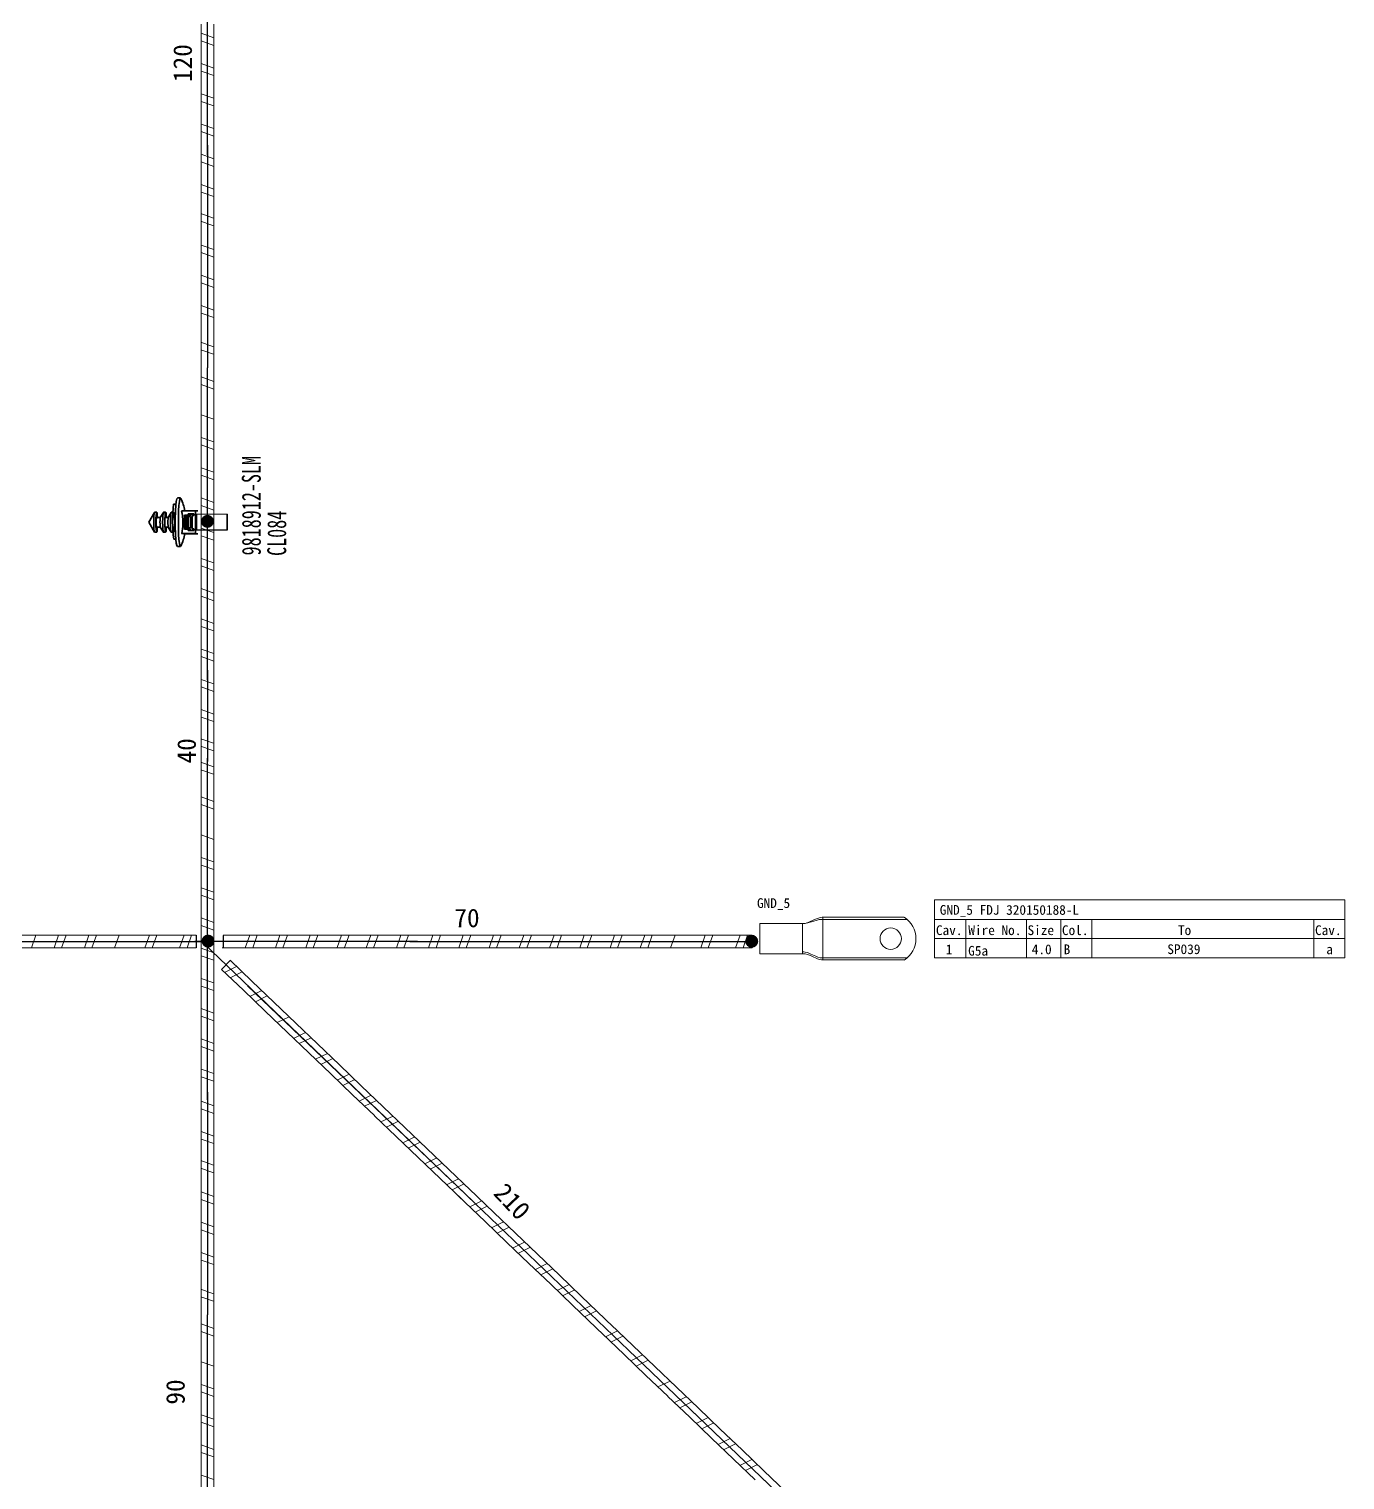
# Model space of a CAD drawing. Header units: millimetres. Extents: x 17 to 3784, y 12 to 1382.
# Drawn here: x 1148.4 to 1250.8, y 492.2 to 605.2 of the extents above; entities that cross this region are included whole.
import ezdxf

# ---------------------------------------------------------------- set-up
doc = ezdxf.new("R2010")
doc.units = ezdxf.units.MM
doc.layers.add('ENT', color=7, linetype='Continuous', lineweight=18)
doc.layers.add('粗实线层', color=7, linetype='Continuous', lineweight=35)
doc.styles.add('FangSong_GB2312_Style', font='simfang.ttf')
doc.styles.add('foton', font='', dxfattribs={"width": 0.7})
doc.styles.get('foton').set_extended_font_data('宋体')

msp = doc.modelspace()

# ---------------------------------------------------------------- hatches: boundary and pattern name
h = msp.add_hatch(color=0)
edge = h.paths.add_edge_path(flags=0)
edge.add_arc((1162.24, 566.86), 0.507, 180, 540)
h = msp.add_hatch(color=0)
edge = h.paths.add_edge_path(flags=0)
edge.add_arc((1162.29, 534.18), 0.507, 180, 540)
h = msp.add_hatch(color=0)
edge = h.paths.add_edge_path(flags=0)
edge.add_arc((1204.61, 534.17), 0.507, 180, 540)

# ---------------------------------------------------------------- linework, layer by layer
at = {"color": 0, "lineweight": 35, "ltscale": 0.027679}
for p, q in [((1160.14, 568.68), (1159.9, 568.68)), ((1160.14, 564.91), (1159.9, 564.91))]:
    msp.add_line(p, q, dxfattribs=at)
at = {"color": 0, "lineweight": 35, "ltscale": 0.100609}
msp.add_line((1157.67, 566.79), (1158.12, 567.56), dxfattribs=at)
at = {"color": 0, "lineweight": 35, "ltscale": 0.017883}
for p, q in [((1158.13, 567.57), (1158.29, 567.57)), ((1158.13, 566.02), (1158.29, 566.02))]:
    msp.add_line(p, q, dxfattribs=at)
at = {"color": 0, "lineweight": 35, "ltscale": 0.032245}
for p, q in [((1158.29, 567.17), (1158.58, 567.17)), ((1158.29, 566.41), (1158.58, 566.41))]:
    msp.add_line(p, q, dxfattribs=at)
at = {"color": 0, "lineweight": 35, "ltscale": 0.051179}
for p, q in [((1158.57, 567.17), (1158.81, 567.56)), ((1158.57, 566.42), (1158.81, 566.03))]:
    msp.add_line(p, q, dxfattribs=at)
at = {"color": 0, "lineweight": 35, "ltscale": 0.019769}
for p, q in [((1158.82, 567.57), (1158.99, 567.57)), ((1158.82, 566.02), (1158.99, 566.02))]:
    msp.add_line(p, q, dxfattribs=at)
at = {"color": 0, "lineweight": 35, "ltscale": 0.029858}
for p, q in [((1158.93, 567.17), (1159.2, 567.17)), ((1158.93, 566.41), (1159.2, 566.41))]:
    msp.add_line(p, q, dxfattribs=at)
at = {"color": 0, "lineweight": 35, "ltscale": 0.051177}
msp.add_line((1159.19, 567.17), (1159.42, 567.56), dxfattribs=at)
at = {"color": 0, "lineweight": 35, "ltscale": 0.01853}
msp.add_line((1159.43, 567.57), (1159.6, 567.57), dxfattribs=at)
at = {"color": 0, "lineweight": 35, "ltscale": 0.02207}
for p, q in [((1159.54, 567.17), (1159.74, 567.17)), ((1159.54, 566.41), (1159.74, 566.41))]:
    msp.add_line(p, q, dxfattribs=at)
at = {"color": 0, "lineweight": 35, "ltscale": 0.120856}
for p, q in [((1161.3, 567.68), (1160.23, 567.68)), ((1161.3, 565.91), (1160.23, 565.91))]:
    msp.add_line(p, q, dxfattribs=at)
at = {"color": 0, "lineweight": 35, "ltscale": 0.032373}
for p, q in [((1160.46, 567.35), (1160.75, 567.35)), ((1160.66, 567.34), (1160.94, 567.34))]:
    msp.add_line(p, q, dxfattribs=at)
at = {"color": 0, "lineweight": 35, "ltscale": 0.021804}
for p, q in [((1160.66, 567.34), (1160.46, 567.35)), ((1160.94, 567.43), (1160.75, 567.44)), ((1160.94, 567.34), (1160.75, 567.35)), ((1161.3, 567.68), (1161.49, 567.67)), ((1160.94, 566.23), (1160.75, 566.24)), ((1161.3, 565.91), (1161.49, 565.9))]:
    msp.add_line(p, q, dxfattribs=at)
at = {"color": 0, "lineweight": 35, "ltscale": 0.124999}
msp.add_line((1160.46, 566.24), (1160.46, 567.35), dxfattribs=at)
at = {"color": 0, "lineweight": 35, "ltscale": 0.1}
for p, q in [((1160.54, 567.24), (1160.54, 566.35)), ((1160.93, 567.24), (1160.93, 566.35))]:
    msp.add_line(p, q, dxfattribs=at)
at = {"color": 0, "lineweight": 35, "ltscale": 0.009468}
msp.add_line((1160.62, 567.24), (1160.54, 567.24), dxfattribs=at)
at = {"color": 0, "lineweight": 35, "ltscale": 0.099998}
for p, q in [((1160.62, 567.24), (1160.62, 566.35)), ((1160.73, 567.24), (1160.73, 566.35))]:
    msp.add_line(p, q, dxfattribs=at)
at = {"color": 0, "lineweight": 35, "ltscale": 0.012451}
for p, q in [((1160.73, 567.24), (1160.62, 567.24)), ((1161.17, 567.31), (1161.06, 567.31)), ((1160.73, 566.35), (1160.62, 566.35)), ((1161.17, 566.29), (1161.06, 566.29))]:
    msp.add_line(p, q, dxfattribs=at)
at = {"color": 0, "lineweight": 35, "ltscale": 0.01149}
msp.add_line((1160.66, 567.24), (1160.66, 567.34), dxfattribs=at)
at = {"color": 0, "lineweight": 35, "ltscale": 0.002181}
for p, q in [((1160.75, 567.24), (1160.73, 567.24)), ((1160.75, 566.35), (1160.73, 566.35))]:
    msp.add_line(p, q, dxfattribs=at)
at = {"color": 0, "lineweight": 35, "ltscale": 0.010001}
for p, q in [((1160.75, 567.44), (1160.75, 567.35)), ((1160.75, 566.24), (1160.75, 566.15))]:
    msp.add_line(p, q, dxfattribs=at)
at = {"color": 0, "lineweight": 35, "ltscale": 0.047321}
for p, q in [((1160.75, 567.44), (1161.17, 567.44)), ((1160.75, 566.15), (1161.17, 566.15))]:
    msp.add_line(p, q, dxfattribs=at)
at = {"color": 0, "lineweight": 35, "ltscale": 0.019922}
for p, q in [((1160.93, 567.24), (1160.75, 567.24)), ((1160.93, 566.35), (1160.75, 566.35))]:
    msp.add_line(p, q, dxfattribs=at)
at = {"color": 0, "lineweight": 35, "ltscale": 0.099999}
for p, q in [((1160.75, 567.24), (1160.75, 566.35)), ((1160.93, 567.24), (1160.93, 566.35))]:
    msp.add_line(p, q, dxfattribs=at)
at = {"color": 0, "lineweight": 35, "ltscale": 0.000439834}
msp.add_line((1160.93, 567.24), (1160.93, 567.24), dxfattribs=at)
at = {"color": 0, "lineweight": 35, "ltscale": 0.025537}
msp.add_line((1160.94, 567.43), (1161.17, 567.43), dxfattribs=at)
at = {"color": 0, "lineweight": 35, "ltscale": 0.01}
msp.add_line((1160.94, 567.43), (1160.94, 567.34), dxfattribs=at)
at = {"color": 0, "lineweight": 35, "ltscale": 0.114999}
msp.add_line((1161.06, 566.29), (1161.06, 567.31), dxfattribs=at)
at = {"color": 0, "lineweight": 35, "ltscale": 0.014999}
msp.add_line((1161.17, 567.31), (1161.17, 567.44), dxfattribs=at)
at = {"color": 0, "lineweight": 35, "ltscale": 0.199999}
msp.add_line((1161.3, 567.68), (1161.3, 565.91), dxfattribs=at)
at = {"color": 0}
for p, q in [((1163.78, 567.41), (1161.39, 567.4)), ((1163.78, 566.18), (1161.39, 566.18))]:
    msp.add_line(p, q, dxfattribs=at)
at = {"color": 0, "lineweight": 35, "ltscale": 0.137499}
for p, q in [((1161.39, 567.4), (1161.39, 566.18)), ((1163.78, 567.41), (1163.78, 566.18))]:
    msp.add_line(p, q, dxfattribs=at)
at = {"color": 0, "lineweight": 35, "ltscale": 0.10061}
msp.add_line((1157.67, 566.79), (1158.12, 566.03), dxfattribs=at)
at = {"color": 0, "lineweight": 35, "ltscale": 0.051178}
msp.add_line((1159.19, 566.42), (1159.42, 566.03), dxfattribs=at)
at = {"color": 0, "lineweight": 35, "ltscale": 0.018536}
msp.add_line((1159.43, 566.02), (1159.6, 566.02), dxfattribs=at)
at = {"color": 0, "lineweight": 35, "ltscale": 0.032379}
msp.add_line((1160.46, 566.24), (1160.75, 566.24), dxfattribs=at)
at = {"color": 0, "lineweight": 35, "ltscale": 0.010273}
msp.add_line((1160.63, 566.35), (1160.54, 566.35), dxfattribs=at)
at = {"color": 0, "lineweight": 35, "ltscale": 0.004356}
msp.add_line((1160.54, 566.35), (1160.58, 566.35), dxfattribs=at)
at = {"color": 0, "lineweight": 35, "ltscale": 0.023842}
msp.add_line((1160.58, 566.35), (1160.79, 566.35), dxfattribs=at)
at = {"color": 0, "lineweight": 35, "ltscale": 0.001513}
msp.add_line((1160.62, 566.35), (1160.64, 566.35), dxfattribs=at)
at = {"color": 0, "lineweight": 35, "ltscale": 0.012045}
msp.add_line((1160.66, 566.24), (1160.66, 566.35), dxfattribs=at)
at = {"color": 0, "lineweight": 35, "ltscale": 0.002853}
msp.add_line((1160.8, 566.35), (1160.77, 566.35), dxfattribs=at)
at = {"color": 0, "lineweight": 35, "ltscale": 0.018183}
msp.add_line((1160.77, 566.35), (1160.93, 566.35), dxfattribs=at)
at = {"color": 0, "lineweight": 35, "ltscale": 0.000439867}
msp.add_line((1160.93, 566.35), (1160.93, 566.35), dxfattribs=at)
at = {"color": 0, "lineweight": 35, "ltscale": 0.009064}
msp.add_line((1160.94, 566.23), (1160.94, 566.15), dxfattribs=at)
at = {"color": 0, "lineweight": 35, "ltscale": 0.012463}
msp.add_line((1161.17, 566.28), (1161.06, 566.29), dxfattribs=at)
at = {"color": 0, "lineweight": 35, "ltscale": 0.015}
msp.add_line((1161.17, 566.15), (1161.17, 566.29), dxfattribs=at)
at = {"color": 0, "lineweight": 35, "ltscale": 0.113794}
msp.add_line((1160.49, 565.9), (1161.49, 565.9), dxfattribs=at)
for p, q in [((1161.36, 534.63), (1161.36, 533.65)), ((1163.46, 534.61), (1163.46, 533.69)), ((1204.63, 534.63), (1204.63, 533.65)), ((1163.34, 531.97), (1164.02, 532.68))]:
    msp.add_line(p, q)
at = {"color": 7, "linetype": 'Continuous', "lineweight": 13}
for points in [[(1162.25, 619.69), (1162.25, 596.18)], [(1162.24, 555.26), (1162.24, 548.17)], [(1162.24, 546.11), (1162.24, 522.59)], [(1218.85, 537.39), (1250.79, 537.39)], [(1218.85, 537.39), (1218.85, 532.88)], [(1250.79, 537.39), (1250.79, 532.88)], [(1205.24, 535.55), (1208.57, 535.55), (1208.57, 533.2), (1205.24, 533.2), (1205.24, 535.55)], [(1208.7, 535.55), (1208.86, 535.58), (1209.01, 535.62), (1209.15, 535.7), (1209.58, 535.89), (1209.8, 535.97), (1209.95, 536.02), (1210.09, 536.04), (1210.14, 536.04)], [(1210.14, 535.87), (1210.04, 535.87), (1209.86, 535.85), (1209.71, 535.82), (1209.45, 535.74), (1209.17, 535.65), (1208.98, 535.6), (1208.91, 535.59), (1208.77, 535.56)], [(1216.46, 536.04), (1210.14, 536.04), (1210.14, 532.71), (1216.46, 532.71)], [(1216.69, 535.87), (1210.14, 535.87)], [(1218.85, 535.86), (1250.79, 535.86)], [(1221.28, 535.86), (1221.28, 532.88)], [(1225.99, 535.86), (1225.99, 532.88)], [(1228.66, 535.86), (1228.66, 532.88)], [(1231.09, 535.86), (1231.09, 532.88)], [(1248.36, 535.86), (1248.36, 532.88)], [(1218.85, 534.37), (1250.79, 534.37)], [(1159.01, 534.14), (1135.5, 534.14)], [(1178.6, 534.14), (1161.26, 534.14)], [(1202.29, 534.14), (1178.78, 534.14)], [(1210.14, 532.87), (1210.03, 532.88), (1209.93, 532.89), (1209.75, 532.94), (1209.61, 533), (1209.34, 533.12), (1209.22, 533.17), (1209.01, 533.26), (1208.94, 533.28), (1208.77, 533.33), (1208.67, 533.34), (1208.57, 533.35)], [(1208.77, 533.19), (1208.95, 533.15), (1209.12, 533.09), (1209.3, 533), (1209.73, 532.8), (1209.89, 532.75), (1210.03, 532.71), (1210.14, 532.71)], [(1210.14, 532.87), (1216.69, 532.87)], [(1218.85, 532.88), (1250.79, 532.88)], [(1165.37, 530.7), (1182.36, 514.45)], [(1162.24, 522.41), (1162.24, 505.08)]]:
    msp.add_lwpolyline(points, dxfattribs=at)
at = {"color": 7, "linetype": 'Continuous', "lineweight": 25}
for points in [[(1162.25, 595.39), (1162.25, 619.69)], [(1162.24, 555.27), (1162.24, 548.17)], [(1162.24, 521.81), (1162.24, 548.43)], [(1134.72, 534.14), (1162.25, 534.14)], [(1178.6, 534.14), (1161.26, 534.14)], [(1182.93, 513.91), (1161.93, 534.02)], [(1177.99, 534.14), (1204.61, 534.14)], [(1162.24, 522.42), (1162.24, 505.08)]]:
    msp.add_lwpolyline(points, dxfattribs=at)
at = {"color": 7, "linetype": 'Continuous', "lineweight": 0}
for points in [[(1161.76, 603.21), (1161.76, 605.56)], [(1162.74, 605.56), (1162.74, 603.21)], [(1161.76, 604.86), (1162.74, 604.5)], [(1161.76, 604.27), (1162.74, 603.92)], [(1161.76, 600.85), (1161.76, 603.21)], [(1161.76, 602.5), (1162.74, 602.15)], [(1162.74, 603.21), (1162.74, 600.85)], [(1161.76, 601.91), (1162.74, 601.56)], [(1161.76, 598.5), (1161.76, 600.85)], [(1161.76, 600.15), (1162.74, 599.8)], [(1162.74, 600.85), (1162.74, 598.5)], [(1161.76, 599.56), (1162.74, 599.21)], [(1161.76, 596.15), (1161.76, 598.5)], [(1161.76, 597.79), (1162.74, 597.44)], [(1162.74, 598.5), (1162.74, 596.15)], [(1161.76, 597.21), (1162.74, 596.85)], [(1161.75, 593.79), (1161.75, 596.14)], [(1162.73, 595.08), (1161.75, 595.44)], [(1162.73, 596.14), (1162.73, 593.79)], [(1162.73, 594.5), (1161.75, 594.85)], [(1161.75, 591.44), (1161.75, 593.79)], [(1162.73, 592.73), (1161.75, 593.08)], [(1162.73, 593.79), (1162.73, 591.44)], [(1162.73, 592.14), (1161.75, 592.49)], [(1162.71, 590.46), (1161.73, 590.82)], [(1161.75, 589.08), (1161.75, 591.44)], [(1162.73, 591.44), (1162.73, 589.08)], [(1162.71, 589.88), (1161.73, 590.23)], [(1161.75, 586.73), (1161.75, 589.08)], [(1162.73, 589.08), (1162.73, 586.73)], [(1162.73, 588.02), (1161.75, 588.37)], [(1162.73, 587.43), (1161.75, 587.79)], [(1161.75, 584.37), (1161.75, 586.73)], [(1162.73, 586.73), (1162.73, 584.37)], [(1162.73, 585.67), (1161.75, 586.02)], [(1162.73, 585.08), (1161.75, 585.43)], [(1162.73, 583.31), (1161.75, 583.67)], [(1162.73, 582.72), (1161.75, 583.08)], [(1161.75, 552.91), (1161.75, 555.27)], [(1162.73, 555.27), (1162.73, 552.91)], [(1162.73, 554.21), (1161.75, 554.56)], [(1162.73, 553.62), (1161.75, 553.97)], [(1161.75, 550.56), (1161.75, 552.91)], [(1162.73, 552.91), (1162.73, 550.56)], [(1162.73, 551.85), (1161.75, 552.21)], [(1162.73, 551.27), (1161.75, 551.62)], [(1161.75, 548.2), (1161.75, 550.56)], [(1162.73, 550.56), (1162.73, 548.2)], [(1162.71, 549.59), (1161.73, 549.94)], [(1162.71, 549), (1161.73, 549.35)], [(1162.72, 547.75), (1161.74, 548.11)], [(1161.75, 546.11), (1161.75, 548.46)], [(1162.73, 548.46), (1162.73, 546.11)], [(1162.72, 547.17), (1161.74, 547.52)], [(1161.75, 543.75), (1161.75, 546.11)], [(1162.73, 546.11), (1162.73, 543.75)], [(1161.75, 545.4), (1162.73, 545.05)], [(1161.75, 544.81), (1162.73, 544.46)], [(1161.75, 541.4), (1161.75, 543.75)], [(1162.73, 543.75), (1162.73, 541.4)], [(1161.75, 542.46), (1162.73, 542.1)], [(1161.75, 539.04), (1161.75, 541.4)], [(1162.73, 541.4), (1162.73, 539.04)], [(1161.75, 540.69), (1162.73, 540.34)], [(1161.75, 540.1), (1162.73, 539.75)], [(1161.75, 536.69), (1161.75, 539.04)], [(1162.73, 539.04), (1162.73, 536.69)], [(1161.75, 538.34), (1162.73, 537.98)], [(1161.75, 537.75), (1162.73, 537.39)], [(1161.75, 534.33), (1161.75, 536.69)], [(1162.73, 536.69), (1162.73, 534.33)], [(1161.75, 535.98), (1162.73, 535.63)], [(1147.24, 534.63), (1149.6, 534.63)], [(1148.89, 534.63), (1148.54, 533.65)], [(1149.6, 534.63), (1151.95, 534.63)], [(1150.65, 534.63), (1150.3, 533.65)], [(1151.24, 534.63), (1150.89, 533.65)], [(1151.95, 534.63), (1154.3, 534.63)], [(1153.01, 534.63), (1152.66, 533.65)], [(1153.6, 534.63), (1153.24, 533.65)], [(1154.3, 534.63), (1156.66, 534.63)], [(1155.36, 534.63), (1155.01, 533.65)], [(1156.66, 534.63), (1159.01, 534.63)], [(1157.72, 534.63), (1157.36, 533.65)], [(1158.31, 534.63), (1157.95, 533.65)], [(1159.01, 534.63), (1161.37, 534.63)], [(1160.07, 533.66), (1160.43, 534.64)], [(1160.66, 533.66), (1161.01, 534.64)], [(1161.75, 535.39), (1162.73, 535.04)], [(1161.75, 531.98), (1161.75, 534.33)], [(1162.73, 534.33), (1162.73, 531.98)], [(1163.46, 534.63), (1166.83, 534.63)], [(1165.18, 533.65), (1165.53, 534.63)], [(1165.77, 533.65), (1166.12, 534.63)], [(1166.83, 534.63), (1169.18, 534.63)], [(1167.53, 533.65), (1167.89, 534.63)], [(1168.12, 533.65), (1168.47, 534.63)], [(1169.18, 534.63), (1171.53, 534.63)], [(1169.89, 533.65), (1170.24, 534.63)], [(1170.48, 533.65), (1170.83, 534.63)], [(1171.53, 534.63), (1173.89, 534.63)], [(1172.33, 533.67), (1172.68, 534.65)], [(1172.92, 533.67), (1173.27, 534.65)], [(1173.89, 534.63), (1176.24, 534.63)], [(1174.6, 533.65), (1174.95, 534.63)], [(1175.18, 533.65), (1175.54, 534.63)], [(1176.24, 534.63), (1179.14, 534.63)], [(1176.95, 533.65), (1177.3, 534.63)], [(1177.54, 533.65), (1177.89, 534.63)], [(1178.74, 534.63), (1181.1, 534.63)], [(1179.8, 534.63), (1179.45, 533.65)], [(1180.39, 534.63), (1180.04, 533.65)], [(1181.1, 534.63), (1183.45, 534.63)], [(1182.16, 534.63), (1181.8, 533.65)], [(1182.75, 534.63), (1182.39, 533.65)], [(1183.45, 534.63), (1185.81, 534.63)], [(1184.51, 534.63), (1184.16, 533.65)], [(1185.1, 534.63), (1184.75, 533.65)], [(1185.81, 534.63), (1188.16, 534.63)], [(1186.87, 534.63), (1186.51, 533.65)], [(1187.46, 534.63), (1187.1, 533.65)], [(1188.16, 534.63), (1190.52, 534.63)], [(1189.22, 534.63), (1188.87, 533.65)], [(1189.81, 534.63), (1189.46, 533.65)], [(1190.52, 534.63), (1192.87, 534.63)], [(1191.58, 534.63), (1191.22, 533.65)], [(1192.16, 534.63), (1191.81, 533.65)], [(1192.87, 534.63), (1195.22, 534.63)], [(1193.93, 534.63), (1193.58, 533.65)], [(1194.52, 534.63), (1194.17, 533.65)], [(1195.22, 534.63), (1197.58, 534.63)], [(1196.28, 534.63), (1195.93, 533.65)], [(1196.87, 534.63), (1196.52, 533.65)], [(1197.58, 534.63), (1199.93, 534.63)], [(1198.64, 534.63), (1198.29, 533.65)], [(1199.93, 534.63), (1202.29, 534.63)], [(1200.99, 534.63), (1200.64, 533.65)], [(1201.58, 534.63), (1201.23, 533.65)], [(1202.29, 534.63), (1204.64, 534.63)], [(1203.35, 533.66), (1203.7, 534.64)], [(1203.94, 533.66), (1204.29, 534.64)], [(1149.6, 533.65), (1147.24, 533.65)], [(1151.95, 533.65), (1149.6, 533.65)], [(1154.3, 533.65), (1151.95, 533.65)], [(1156.66, 533.65), (1154.3, 533.65)], [(1159.01, 533.65), (1156.66, 533.65)], [(1161.37, 533.65), (1159.01, 533.65)], [(1161.75, 533.63), (1162.73, 533.27)], [(1166.83, 533.65), (1163.38, 533.65)], [(1169.18, 533.65), (1166.83, 533.65)], [(1171.53, 533.65), (1169.18, 533.65)], [(1173.89, 533.65), (1171.53, 533.65)], [(1176.24, 533.65), (1173.89, 533.65)], [(1178.88, 533.65), (1176.24, 533.65)], [(1181.1, 533.65), (1178.74, 533.65)], [(1183.45, 533.65), (1181.1, 533.65)], [(1185.81, 533.65), (1183.45, 533.65)], [(1188.16, 533.65), (1185.81, 533.65)], [(1190.52, 533.65), (1188.16, 533.65)], [(1192.87, 533.65), (1190.52, 533.65)], [(1195.22, 533.65), (1192.87, 533.65)], [(1197.58, 533.65), (1195.22, 533.65)], [(1199.93, 533.65), (1197.58, 533.65)], [(1202.29, 533.65), (1199.93, 533.65)], [(1204.64, 533.65), (1202.29, 533.65)], [(1161.75, 533.04), (1162.73, 532.69)], [(1164.51, 532.19), (1163.58, 531.73)], [(1164.01, 532.69), (1165.71, 531.06)], [(1161.75, 529.62), (1161.75, 531.98)], [(1161.75, 531.27), (1162.73, 530.92)], [(1162.73, 531.98), (1162.73, 529.62)], [(1165.04, 530.35), (1163.33, 531.98)], [(1164.94, 531.78), (1164.01, 531.32)], [(1165.71, 531.06), (1167.41, 529.43)], [(1161.75, 530.68), (1162.73, 530.33)], [(1166.74, 528.72), (1165.04, 530.35)], [(1165.55, 529.86), (1166.48, 530.33)], [(1165.97, 529.45), (1166.9, 529.92)], [(1161.75, 527.27), (1161.75, 529.62)], [(1161.75, 528.92), (1162.73, 528.57)], [(1162.73, 529.62), (1162.73, 527.27)], [(1168.44, 527.1), (1166.74, 528.72)], [(1167.41, 529.43), (1169.12, 527.8)], [(1161.75, 528.33), (1162.73, 527.98)], [(1167.67, 527.83), (1168.61, 528.29)], [(1169.12, 527.8), (1170.82, 526.18)], [(1161.75, 524.92), (1161.75, 527.27)], [(1161.75, 526.56), (1162.73, 526.21)], [(1162.73, 527.27), (1162.73, 524.92)], [(1170.14, 525.47), (1168.44, 527.09)], [(1168.95, 526.61), (1169.88, 527.07)], [(1169.37, 526.2), (1170.31, 526.66)], [(1161.75, 525.98), (1162.73, 525.62)], [(1171.84, 523.84), (1170.14, 525.47)], [(1170.65, 524.98), (1171.58, 525.44)], [(1170.82, 526.18), (1172.52, 524.55)], [(1161.75, 522.56), (1161.75, 524.92)], [(1161.75, 524.21), (1162.73, 523.86)], [(1162.73, 524.92), (1162.73, 522.56)], [(1171.07, 524.57), (1172.01, 525.04)], [(1172.52, 524.55), (1174.22, 522.92)], [(1161.75, 523.62), (1162.73, 523.27)], [(1173.54, 522.21), (1171.84, 523.84)], [(1172.35, 523.35), (1173.28, 523.82)], [(1172.78, 522.94), (1173.71, 523.41)], [(1161.75, 520.06), (1161.75, 522.96)], [(1162.73, 522.7), (1162.73, 520.06)], [(1175.24, 520.59), (1173.54, 522.21)], [(1174.05, 521.72), (1174.99, 522.19)], [(1174.22, 522.92), (1175.92, 521.29)], [(1162.73, 521.36), (1161.75, 521.71)], [(1162.73, 520.77), (1161.75, 521.12)], [(1174.48, 521.32), (1175.41, 521.78)], [(1175.92, 521.29), (1177.62, 519.67)], [(1161.75, 517.71), (1161.75, 520.06)], [(1162.73, 520.06), (1162.73, 517.71)], [(1176.94, 518.96), (1175.24, 520.58)], [(1175.75, 520.1), (1176.69, 520.56)], [(1176.18, 519.69), (1177.11, 520.15)], [(1177.62, 519.67), (1179.32, 518.04)], [(1162.73, 519), (1161.75, 519.35)], [(1162.73, 518.41), (1161.75, 518.77)], [(1178.65, 517.33), (1176.94, 518.96)], [(1177.45, 518.47), (1178.39, 518.93)], [(1177.88, 518.06), (1178.81, 518.53)], [(1161.75, 515.35), (1161.75, 517.71)], [(1162.73, 517.71), (1162.73, 515.35)], [(1179.32, 518.04), (1181.02, 516.41)], [(1162.71, 516.73), (1161.73, 517.09)], [(1162.71, 516.15), (1161.73, 516.5)], [(1180.35, 515.7), (1178.64, 517.33)], [(1179.16, 516.84), (1180.09, 517.31)], [(1179.58, 516.43), (1180.51, 516.9)], [(1181.02, 516.41), (1182.73, 514.78)], [(1161.75, 513), (1161.75, 515.35)], [(1162.73, 515.35), (1162.73, 513)], [(1182.05, 514.08), (1180.35, 515.7)], [(1180.86, 515.21), (1181.79, 515.68)], [(1181.28, 514.81), (1182.22, 515.27)], [(1162.73, 514.29), (1161.75, 514.65)], [(1162.73, 513.7), (1161.75, 514.06)], [(1183.85, 512.35), (1181.76, 514.35)], [(1182.62, 514.88), (1184.53, 513.05)], [(1161.75, 510.64), (1161.75, 513)], [(1162.73, 513), (1162.73, 510.64)], [(1183.6, 513.95), (1182.66, 513.48)], [(1184.02, 513.54), (1183.09, 513.08)], [(1184.53, 513.05), (1186.23, 511.43)], [(1162.73, 511.94), (1161.75, 512.29)], [(1185.56, 510.72), (1183.85, 512.35)], [(1185.3, 512.32), (1184.36, 511.86)], [(1185.72, 511.92), (1184.79, 511.45)], [(1162.73, 511.35), (1161.75, 511.7)], [(1161.75, 507.28), (1161.75, 510.64)], [(1162.73, 510.64), (1162.73, 507.2)], [(1187.26, 509.09), (1185.56, 510.72)], [(1186.92, 510.74), (1185.99, 510.28)], [(1186.23, 511.43), (1187.93, 509.8)], [(1162.73, 509.58), (1161.75, 509.94)], [(1187.35, 510.33), (1186.41, 509.87)], [(1187.93, 509.8), (1189.64, 508.17)], [(1162.73, 509), (1161.75, 509.35)], [(1188.96, 507.46), (1187.26, 509.09)], [(1188.7, 509.07), (1187.77, 508.6)], [(1189.13, 508.66), (1188.19, 508.2)], [(1161.75, 505.08), (1161.75, 507.44)], [(1162.73, 507.44), (1162.73, 505.08)], [(1190.66, 505.84), (1188.96, 507.46)], [(1190.4, 507.44), (1189.47, 506.97)], [(1189.64, 508.17), (1191.34, 506.54)], [(1162.72, 506.73), (1161.74, 507.08)], [(1162.72, 506.14), (1161.74, 506.49)], [(1190.83, 507.03), (1189.89, 506.57)], [(1191.34, 506.54), (1193.82, 504.16)], [(1192.1, 505.81), (1191.17, 505.35)], [(1192.53, 505.4), (1191.59, 504.94)], [(1161.75, 504.38), (1162.73, 504.02)]]:
    msp.add_lwpolyline(points, dxfattribs=at)
at = {"color": 0, "linetype": 'Continuous', "lineweight": 25}
for points in [[(1162.24, 596.15), (1162.24, 578.81)], [(1162.24, 554.51), (1162.24, 578.81)], [(1182.49, 514.33), (1195.02, 502.34)], [(1162.24, 480.79), (1162.24, 505.08)], [(1212.57, 485.55), (1195.02, 502.34)]]:
    msp.add_lwpolyline(points, dxfattribs=at)
at = {"color": 0, "linetype": 'Continuous', "lineweight": 13}
for points in [[(1162.24, 596.14), (1162.24, 578.81)], [(1162.24, 578.81), (1162.24, 555.3)], [(1182.49, 514.33), (1195.02, 502.34)], [(1162.24, 505.08), (1162.24, 481.57)], [(1195.02, 502.34), (1212, 486.09)]]:
    msp.add_lwpolyline(points, dxfattribs=at)
at = {"color": 0, "linetype": 'Continuous', "lineweight": 0}
for points in [[(1161.75, 581.01), (1161.75, 584.37)], [(1162.73, 584.37), (1162.73, 580.93)], [(1162.72, 580.46), (1161.74, 580.81)], [(1161.75, 578.81), (1161.75, 581.16)], [(1162.73, 581.16), (1162.73, 578.81)], [(1162.72, 579.87), (1161.74, 580.22)], [(1161.75, 576.46), (1161.75, 578.81)], [(1162.73, 578.81), (1162.73, 576.46)], [(1161.75, 578.1), (1162.73, 577.75)], [(1161.75, 577.52), (1162.73, 577.16)], [(1161.75, 574.1), (1161.75, 576.46)], [(1162.73, 576.46), (1162.73, 574.1)], [(1161.75, 575.16), (1162.73, 574.81)], [(1161.75, 571.75), (1161.75, 574.1)], [(1162.73, 574.1), (1162.73, 571.75)], [(1161.75, 573.4), (1162.73, 573.04)], [(1161.75, 572.81), (1162.73, 572.45)], [(1161.75, 569.39), (1161.75, 571.75)], [(1162.73, 571.75), (1162.73, 569.39)], [(1161.75, 571.04), (1162.73, 570.69)], [(1161.75, 570.45), (1162.73, 570.1)], [(1161.75, 567.04), (1161.75, 569.39)], [(1162.73, 569.39), (1162.73, 567.04)], [(1161.75, 568.69), (1162.73, 568.33)], [(1161.75, 568.1), (1162.73, 567.74)], [(1161.75, 564.68), (1161.75, 567.04)], [(1161.75, 566.33), (1162.73, 565.98)], [(1162.73, 567.04), (1162.73, 564.68)], [(1161.75, 565.74), (1162.73, 565.39)], [(1161.75, 562.33), (1161.75, 564.68)], [(1161.75, 563.98), (1162.73, 563.62)], [(1162.73, 564.68), (1162.73, 562.33)], [(1161.75, 563.39), (1162.73, 563.04)], [(1161.75, 559.98), (1161.75, 562.33)], [(1161.75, 561.62), (1162.73, 561.27)], [(1162.73, 562.33), (1162.73, 559.98)], [(1161.75, 561.03), (1162.73, 560.68)], [(1161.75, 557.62), (1161.75, 559.98)], [(1161.75, 559.27), (1162.73, 558.92)], [(1162.73, 559.98), (1162.73, 557.62)], [(1161.75, 558.68), (1162.73, 558.33)], [(1161.75, 555.27), (1161.75, 557.62)], [(1162.73, 557.62), (1162.73, 555.27)], [(1161.75, 556.91), (1162.73, 556.56)], [(1161.75, 556.33), (1162.73, 555.97)], [(1161.75, 502.73), (1161.75, 505.08)], [(1162.73, 505.08), (1162.73, 502.73)], [(1193.09, 503.51), (1190.66, 505.84)], [(1193.65, 504.33), (1195.36, 502.7)], [(1161.75, 503.79), (1162.73, 503.43)], [(1161.75, 500.37), (1161.75, 502.73)], [(1162.73, 502.73), (1162.73, 500.37)], [(1194.68, 501.99), (1192.98, 503.62)], [(1194.16, 503.83), (1193.22, 503.37)], [(1194.58, 503.42), (1193.65, 502.96)], [(1196.38, 500.36), (1194.68, 501.99)], [(1195.19, 501.5), (1196.12, 501.97)], [(1195.36, 502.7), (1197.06, 501.07)], [(1161.75, 501.43), (1162.73, 501.08)], [(1195.61, 501.09), (1196.55, 501.56)], [(1197.06, 501.07), (1198.76, 499.44)], [(1161.75, 498.02), (1161.75, 500.37)], [(1161.75, 499.67), (1162.73, 499.31)], [(1162.73, 500.37), (1162.73, 498.02)], [(1198.08, 498.74), (1196.38, 500.36)], [(1197.31, 499.47), (1198.25, 499.93)], [(1198.76, 499.44), (1200.46, 497.82)], [(1161.75, 499.08), (1162.73, 498.72)], [(1199.78, 497.11), (1198.08, 498.73)], [(1198.59, 498.25), (1199.52, 498.71)], [(1199.02, 497.84), (1199.95, 498.3)], [(1161.75, 495.66), (1161.75, 498.02)], [(1161.75, 497.31), (1162.73, 496.96)], [(1162.73, 498.02), (1162.73, 495.66)], [(1201.48, 495.48), (1199.78, 497.11)], [(1200.29, 496.62), (1201.23, 497.08)], [(1200.46, 497.82), (1202.16, 496.19)], [(1161.75, 496.72), (1162.73, 496.37)], [(1200.72, 496.21), (1201.65, 496.68)], [(1202.16, 496.19), (1203.86, 494.56)], [(1161.75, 493.31), (1161.75, 495.66)], [(1161.75, 494.96), (1162.73, 494.6)], [(1162.73, 495.66), (1162.73, 493.31)], [(1203.18, 493.85), (1201.48, 495.48)], [(1201.99, 494.99), (1202.93, 495.46)], [(1202.42, 494.58), (1203.35, 495.05)], [(1161.75, 494.37), (1162.73, 494.02)], [(1204.89, 492.23), (1203.18, 493.85)], [(1203.69, 493.36), (1204.63, 493.83)], [(1203.86, 494.56), (1205.56, 492.93)], [(1161.75, 490.96), (1161.75, 493.31)], [(1161.75, 492.6), (1162.73, 492.25)], [(1162.73, 493.31), (1162.73, 490.96)], [(1204.12, 492.96), (1205.05, 493.42)], [(1205.56, 492.93), (1207.26, 491.31)]]:
    msp.add_lwpolyline(points, dxfattribs=at)
at = {"color": 0, "lineweight": 35}
msp.add_lwpolyline([(1160.49, 565.91), (1160.49, 565.91), (1160.49, 565.91), (1160.48, 565.91), (1160.23, 565.91)], dxfattribs=at)
at = {"color": 7, "linetype": 'Continuous', "lineweight": 13}
msp.add_circle((1215.43, 534.37), 0.833, dxfattribs=at)
at = {"color": 0, "lineweight": 35}
for centre, radius, start, end in [((1156.15, 566.79), 4.43, 11.5926, 24.6806), ((1156.02, 566.8), 4.3, 8.0608, 11.8594), ((1156.02, 566.8), 4.31, 348.1064, 8.0601), ((1156.15, 566.79), 4.43, 335.3204, 348.4449)]:
    msp.add_arc(centre, radius, start, end, dxfattribs=at)
at = {"color": 7, "linetype": 'Continuous', "lineweight": 13}
for centre, radius, start, end in [((1208.57, 537.16), 1.62, 270, 277), ((1215.43, 534.37), 1.96, 302, 58), ((1208.57, 531.63), 1.57, 83, 90), ((1208.58, 531.6), 1.59, 83, 90)]:
    msp.add_arc(centre, radius, start, end, dxfattribs=at)
at = {"color": 0, "lineweight": 35}
for centre, major_axis, ratio, start_param, end_param in [((1159.9, 566.79), (0, 1.88), 0.087133, 0, 1.067052), ((1160.14, 566.79), (0, -1.88), 0.087133, 3.141636, 4.208645), ((1160.14, 566.79), (0, -1.88), 0.087133, 2.954112, 3.141636), ((1158.13, 566.79), (0, 0.775), 0.087133, 0.14609, 2.995504), ((1158.13, 566.79), (0, 0.775), 0.087133, 6.283145, 6.429275), ((1158.29, 566.79), (0, 0.775), 0.087133, 6.283145, 9.424737), ((1158.29, 566.79), (0, 0.381), 0.087133, 6.283145, 7.350238), ((1158.29, 566.79), (0, 0.775), 0.087133, 5.225993, 6.283145), ((1158.58, 566.79), (0, 0.381), 0.087133, 0.14609, 2.995504), ((1158.82, 566.79), (0, 0.775), 0.087133, 0.14609, 2.995504), ((1158.82, 566.79), (0, 0.775), 0.087133, 6.283145, 6.429275), ((1158.99, 566.79), (0, 0.775), 0.087133, 0.14609, 2.995504), ((1158.99, 566.79), (0, 0.775), 0.087133, 6.283145, 6.429275), ((1158.99, 566.79), (0, 0.775), 0.087133, 5.225993, 6.283145), ((1159.2, 566.79), (0, 0.381), 0.087133, 0.14609, 2.995504), ((1159.43, 566.79), (0, 0.775), 0.087133, 0.14609, 2.995504), ((1159.43, 566.79), (0, 0.775), 0.087133, 6.283145, 6.429275), ((1159.6, 566.79), (0, 0.775), 0.087133, 0.14609, 2.995504), ((1159.6, 566.79), (0, 0.775), 0.087133, 6.283145, 6.429275), ((1159.6, 566.79), (0, 0.775), 0.087133, 5.225993, 6.283145), ((1159.74, 566.79), (0, 0.381), 0.087133, 0.183505, 2.958112), ((1159.9, 566.79), (0, -1.88), 0.087133, 4.208645, 6.279441), ((1160.14, 566.79), (0, 1.88), 0.087133, 1.067052, 3.141614), ((1158.13, 566.79), (0, 0.775), 0.087133, 2.995504, 3.141552), ((1158.29, 566.79), (0, 0.381), 0.087133, 1.067052, 3.141552), ((1158.29, 566.79), (0, 0.775), 0.087133, 3.141552, 4.198784), ((1158.82, 566.79), (0, 0.775), 0.087133, 2.995504, 3.141552), ((1158.99, 566.79), (0, 0.775), 0.087133, 2.995504, 3.141552), ((1158.99, 566.79), (0, 0.775), 0.087133, 3.141552, 4.198784), ((1159.43, 566.79), (0, 0.775), 0.087133, 2.995504, 3.141552), ((1159.6, 566.79), (0, 0.775), 0.087133, 2.995504, 3.141552), ((1159.6, 566.79), (0, 0.775), 0.087133, 3.141552, 4.198784), ((1160.42, 566.35), (0.221, 0), 0.00373, 6.048679, 6.283185), ((1160.58, 566.35), (0.221, 0), 0.00373, 5.995159, 6.283185), ((1160.58, 566.35), (0.221, 0), 0.00373, 0, 0.087245), ((1159.9, 566.79), (0, 1.88), 0.087133, 3.137849, 3.141636), ((1160.14, 566.79), (0, 1.88), 0.087133, 3.141614, 3.329066)]:
    msp.add_ellipse(centre, major_axis=major_axis, ratio=ratio, start_param=start_param, end_param=end_param, dxfattribs=at)
at = {"layer": '粗实线层', "color": 0}
for p, q in [((1159.79, 568.2), (1159.61, 568.2)), ((1159.62, 565.47), (1159.78, 565.47))]:
    msp.add_line(p, q, dxfattribs=at)
msp.add_arc((1170.39, 566.87), 10.86, 172.9696, 187.4029, dxfattribs=at)

# ---------------------------------------------------------------- texts
at = {"color": 7, "linetype": 'Continuous', "style": 'FangSong_GB2312_Style'}
for s, rotation, p in [('120', 90, (1161.03, 601.06)), ('40', 90, (1161.34, 548.01)), ('210', 313.2796, (1184.43, 514.49))]:
    msp.add_text(s, height=1.447, rotation=rotation, dxfattribs=at).set_placement(p)
for s, height, p in [('70', 1.447, (1181.46, 535.26)), ('GND_5', 0.759, (1205.02, 536.76)), ('Cav.', 0.759, (1218.95, 534.65)), ('Wire No.', 0.759, (1221.47, 534.65)), ('Size', 0.759, (1226.08, 534.65)), ('Col.', 0.759, (1228.76, 534.65)), ('To', 0.759, (1237.79, 534.65)), ('Cav.', 0.759, (1248.46, 534.65)), ('1', 0.759, (1219.72, 533.16)), ('G5a', 0.759, (1221.46, 533.05)), ('4.0', 0.759, (1226.41, 533.16)), ('B', 0.759, (1228.89, 533.16)), ('SP039', 0.759, (1236.96, 533.17)), ('a', 0.759, (1249.34, 533.16))]:
    msp.add_text(s, height=height, dxfattribs=at).set_placement(p)
at = {"color": 0, "linetype": 'Continuous', "style": 'FangSong_GB2312_Style'}
msp.add_text('GND_5 FDJ 320150188-L', height=0.7593, dxfattribs=at).set_placement((1219.25, 536.23))
msp.add_text('90', height=1.447, rotation=90, dxfattribs=at).set_placement((1160.47, 498.09))
at = {"layer": 'ENT', "color": 0, "char_height": 1.4722, "width": 159.9171, "attachment_point": 1, "rotation": 90, "style": 'foton'}
for s, insert in [('{\\T1.004;9818912-SLM}', (1164.92, 564.21)), ('{\\T1.004;CL084}', (1166.9, 564.17))]:
    msp.add_mtext(s, dxfattribs=dict(at, insert=insert))

doc.saveas('drawing.dxf')
